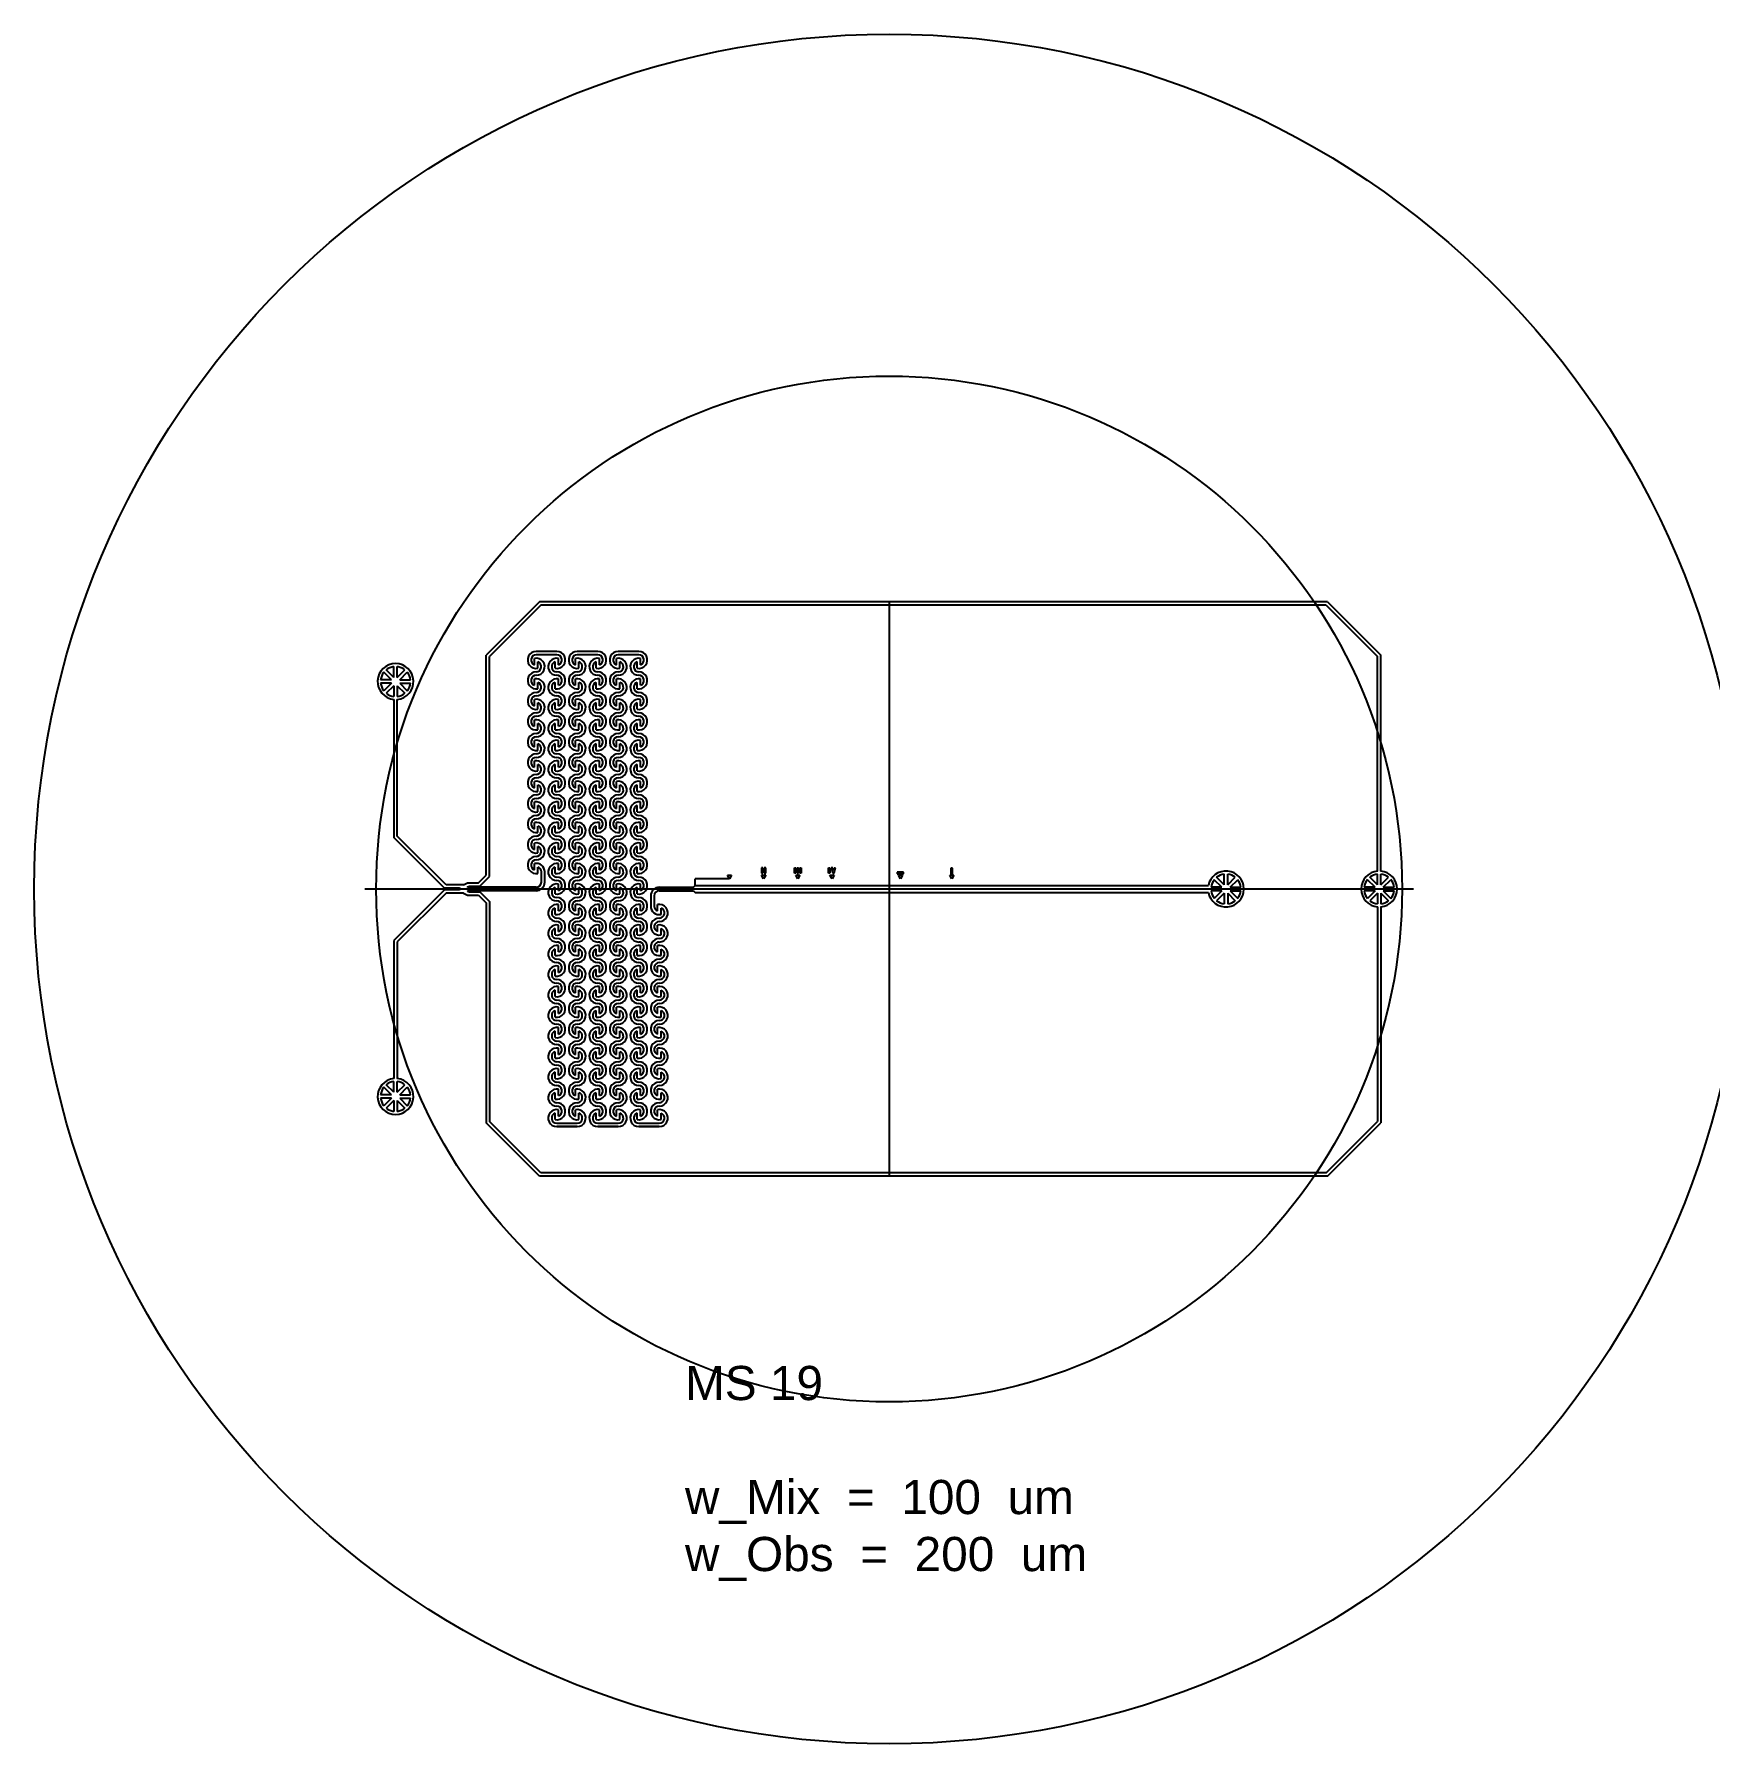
# Model space of a CAD drawing. Header units: millimetres. Extents: x 40661 to 310350, y 5158 to 133158.
# Drawn here: x 40661 to 89661, y 31821 to 81821 of the extents above; entities that cross this region are included whole.
import ezdxf

# ---------------------------------------------------------------- set-up
doc = ezdxf.new("R2010")
doc.units = ezdxf.units.MM
doc.layers.add('Clear', color=150, linetype='Continuous')
doc.layers.add('Mask', color=10, linetype='Continuous')
doc.styles.get("Standard").update_dxf_attribs({"font": 'arial.ttf'})

msp = doc.modelspace()

# ---------------------------------------------------------------- linework, layer by layer
for p, q in [((65661, 65221), (65661, 48421)), ((59991, 56921), (59991, 57121)), ((60991, 57121), (59991, 57121)), ((80991, 56821), (50330, 56821))]:
    msp.add_line(p, q)
for radius in [25000, 15000]:
    msp.add_circle((65661, 56821), radius)
at = {"layer": 'Clear'}
for p, q in [((55433, 65221), (53874, 63663)), ((55474, 65121), (53974, 63621)), ((78483, 65221), (55433, 65221)), ((78441, 65121), (55474, 65121)), ((78441, 65121), (79941, 63621)), ((78483, 65221), (80041, 63663)), ((53874, 57225), (53874, 63663)), ((53974, 57184), (53974, 63621)), ((55291, 63380), (55291, 63566)), ((55291, 63380), (55291, 63566)), ((55941, 63771), (55341, 63771)), ((55941, 63671), (55341, 63671)), ((55991, 63380), (55991, 63566)), ((55991, 63380), (55991, 63566)), ((56491, 63380), (56491, 63566)), ((56491, 63380), (56491, 63566)), ((57141, 63771), (56541, 63771)), ((57141, 63671), (56541, 63671)), ((57191, 63380), (57191, 63566)), ((57191, 63380), (57191, 63566)), ((57691, 63380), (57691, 63566)), ((57691, 63380), (57691, 63566)), ((58341, 63771), (57741, 63771)), ((58341, 63671), (57741, 63671)), ((58391, 63380), (58391, 63566)), ((58391, 63380), (58391, 63566)), ((79941, 57344), (79941, 63621)), ((80041, 57344), (80041, 63663)), ((55391, 63276), (55391, 63463)), ((55391, 63276), (55391, 63463)), ((55891, 63276), (55891, 63463)), ((55891, 63276), (55891, 63463)), ((56591, 63276), (56591, 63463)), ((56591, 63276), (56591, 63463)), ((57091, 63276), (57091, 63463)), ((57091, 63276), (57091, 63463)), ((57791, 63276), (57791, 63463)), ((57791, 63276), (57791, 63463)), ((58291, 63276), (58291, 63463)), ((58291, 63276), (58291, 63463)), ((55291, 62780), (55291, 62966)), ((55291, 62780), (55291, 62966)), ((55391, 62676), (55391, 62863)), ((55391, 62676), (55391, 62863)), ((55891, 62676), (55891, 62863)), ((55891, 62676), (55891, 62863)), ((55991, 62780), (55991, 62966)), ((55991, 62780), (55991, 62966)), ((56491, 62780), (56491, 62966)), ((56491, 62780), (56491, 62966)), ((56591, 62676), (56591, 62863)), ((56591, 62676), (56591, 62863)), ((57091, 62676), (57091, 62863)), ((57091, 62676), (57091, 62863)), ((57191, 62780), (57191, 62966)), ((57191, 62780), (57191, 62966)), ((57691, 62780), (57691, 62966)), ((57691, 62780), (57691, 62966)), ((57791, 62676), (57791, 62863)), ((57791, 62676), (57791, 62863)), ((58291, 62676), (58291, 62863)), ((58291, 62676), (58291, 62863)), ((58391, 62780), (58391, 62966)), ((58391, 62780), (58391, 62966)), ((51178, 62365), (51178, 58324)), ((51278, 58365), (51278, 62365)), ((55291, 62180), (55291, 62366)), ((55291, 62180), (55291, 62366)), ((55391, 62076), (55391, 62263)), ((55391, 62076), (55391, 62263)), ((55891, 62076), (55891, 62263)), ((55891, 62076), (55891, 62263)), ((55991, 62180), (55991, 62366)), ((55991, 62180), (55991, 62366)), ((56491, 62180), (56491, 62366)), ((56491, 62180), (56491, 62366)), ((56591, 62076), (56591, 62263)), ((56591, 62076), (56591, 62263)), ((57091, 62076), (57091, 62263)), ((57091, 62076), (57091, 62263)), ((57191, 62180), (57191, 62366)), ((57191, 62180), (57191, 62366)), ((57691, 62180), (57691, 62366)), ((57691, 62180), (57691, 62366)), ((57791, 62076), (57791, 62263)), ((57791, 62076), (57791, 62263)), ((58291, 62076), (58291, 62263)), ((58291, 62076), (58291, 62263)), ((58391, 62180), (58391, 62366)), ((58391, 62180), (58391, 62366)), ((55291, 61580), (55291, 61766)), ((55291, 61580), (55291, 61766)), ((55391, 61476), (55391, 61663)), ((55391, 61476), (55391, 61663)), ((55891, 61476), (55891, 61663)), ((55891, 61476), (55891, 61663)), ((55991, 61580), (55991, 61766)), ((55991, 61580), (55991, 61766)), ((56491, 61580), (56491, 61766)), ((56491, 61580), (56491, 61766)), ((56591, 61476), (56591, 61663)), ((56591, 61476), (56591, 61663)), ((57091, 61476), (57091, 61663)), ((57091, 61476), (57091, 61663)), ((57191, 61580), (57191, 61766)), ((57191, 61580), (57191, 61766)), ((57691, 61580), (57691, 61766)), ((57691, 61580), (57691, 61766)), ((57791, 61476), (57791, 61663)), ((57791, 61476), (57791, 61663)), ((58291, 61476), (58291, 61663)), ((58291, 61476), (58291, 61663)), ((58391, 61580), (58391, 61766)), ((58391, 61580), (58391, 61766)), ((55291, 60980), (55291, 61166)), ((55291, 60980), (55291, 61166)), ((55391, 60876), (55391, 61063)), ((55391, 60876), (55391, 61063)), ((55891, 60876), (55891, 61063)), ((55891, 60876), (55891, 61063)), ((55991, 60980), (55991, 61166)), ((55991, 60980), (55991, 61166)), ((56491, 60980), (56491, 61166)), ((56491, 60980), (56491, 61166)), ((56591, 60876), (56591, 61063)), ((56591, 60876), (56591, 61063)), ((57091, 60876), (57091, 61063)), ((57091, 60876), (57091, 61063)), ((57191, 60980), (57191, 61166)), ((57191, 60980), (57191, 61166)), ((57691, 60980), (57691, 61166)), ((57691, 60980), (57691, 61166)), ((57791, 60876), (57791, 61063)), ((57791, 60876), (57791, 61063)), ((58291, 60876), (58291, 61063)), ((58291, 60876), (58291, 61063)), ((58391, 60980), (58391, 61166)), ((58391, 60980), (58391, 61166)), ((55291, 60380), (55291, 60566)), ((55291, 60380), (55291, 60566)), ((55991, 60380), (55991, 60566)), ((55991, 60380), (55991, 60566)), ((56491, 60380), (56491, 60566)), ((56491, 60380), (56491, 60566)), ((57191, 60380), (57191, 60566)), ((57191, 60380), (57191, 60566)), ((57691, 60380), (57691, 60566)), ((57691, 60380), (57691, 60566)), ((58391, 60380), (58391, 60566)), ((58391, 60380), (58391, 60566)), ((55391, 60276), (55391, 60463)), ((55391, 60276), (55391, 60463)), ((55891, 60276), (55891, 60463)), ((55891, 60276), (55891, 60463)), ((56591, 60276), (56591, 60463)), ((56591, 60276), (56591, 60463)), ((57091, 60276), (57091, 60463)), ((57091, 60276), (57091, 60463)), ((57791, 60276), (57791, 60463)), ((57791, 60276), (57791, 60463)), ((58291, 60276), (58291, 60463)), ((58291, 60276), (58291, 60463)), ((55291, 59780), (55291, 59966)), ((55291, 59780), (55291, 59966)), ((55391, 59676), (55391, 59863)), ((55391, 59676), (55391, 59863)), ((55891, 59676), (55891, 59863)), ((55891, 59676), (55891, 59863)), ((55991, 59780), (55991, 59966)), ((55991, 59780), (55991, 59966)), ((56491, 59780), (56491, 59966)), ((56491, 59780), (56491, 59966)), ((56591, 59676), (56591, 59863)), ((56591, 59676), (56591, 59863)), ((57091, 59676), (57091, 59863)), ((57091, 59676), (57091, 59863)), ((57191, 59780), (57191, 59966)), ((57191, 59780), (57191, 59966)), ((57691, 59780), (57691, 59966)), ((57691, 59780), (57691, 59966)), ((57791, 59676), (57791, 59863)), ((57791, 59676), (57791, 59863)), ((58291, 59676), (58291, 59863)), ((58291, 59676), (58291, 59863)), ((58391, 59780), (58391, 59966)), ((58391, 59780), (58391, 59966)), ((55291, 59180), (55291, 59366)), ((55291, 59180), (55291, 59366)), ((55391, 59076), (55391, 59263)), ((55391, 59076), (55391, 59263)), ((55891, 59076), (55891, 59263)), ((55891, 59076), (55891, 59263)), ((55991, 59180), (55991, 59366)), ((55991, 59180), (55991, 59366)), ((56491, 59180), (56491, 59366)), ((56491, 59180), (56491, 59366)), ((56591, 59076), (56591, 59263)), ((56591, 59076), (56591, 59263)), ((57091, 59076), (57091, 59263)), ((57091, 59076), (57091, 59263)), ((57191, 59180), (57191, 59366)), ((57191, 59180), (57191, 59366)), ((57691, 59180), (57691, 59366)), ((57691, 59180), (57691, 59366)), ((57791, 59076), (57791, 59263)), ((57791, 59076), (57791, 59263)), ((58291, 59076), (58291, 59263)), ((58291, 59076), (58291, 59263)), ((58391, 59180), (58391, 59366)), ((58391, 59180), (58391, 59366)), ((55291, 58580), (55291, 58766)), ((55291, 58580), (55291, 58766)), ((55391, 58476), (55391, 58663)), ((55391, 58476), (55391, 58663)), ((55891, 58476), (55891, 58663)), ((55891, 58476), (55891, 58663)), ((55991, 58580), (55991, 58766)), ((55991, 58580), (55991, 58766)), ((56491, 58580), (56491, 58766)), ((56491, 58580), (56491, 58766)), ((56591, 58476), (56591, 58663)), ((56591, 58476), (56591, 58663)), ((57091, 58476), (57091, 58663)), ((57091, 58476), (57091, 58663)), ((57191, 58580), (57191, 58766)), ((57191, 58580), (57191, 58766)), ((57691, 58580), (57691, 58766)), ((57691, 58580), (57691, 58766)), ((57791, 58476), (57791, 58663)), ((57791, 58476), (57791, 58663)), ((58291, 58476), (58291, 58663)), ((58291, 58476), (58291, 58663)), ((58391, 58580), (58391, 58766)), ((58391, 58580), (58391, 58766)), ((52661, 56841), (51178, 58324)), ((52703, 56941), (51278, 58365)), ((55291, 57980), (55291, 58166)), ((55291, 57980), (55291, 58166)), ((55391, 57876), (55391, 58063)), ((55391, 57876), (55391, 58063)), ((55891, 57876), (55891, 58063)), ((55891, 57876), (55891, 58063)), ((55991, 57980), (55991, 58166)), ((55991, 57980), (55991, 58166)), ((56491, 57980), (56491, 58166)), ((56491, 57980), (56491, 58166)), ((56591, 57876), (56591, 58063)), ((56591, 57876), (56591, 58063)), ((57091, 57876), (57091, 58063)), ((57091, 57876), (57091, 58063)), ((57191, 57980), (57191, 58166)), ((57191, 57980), (57191, 58166)), ((57691, 57980), (57691, 58166)), ((57691, 57980), (57691, 58166)), ((57791, 57876), (57791, 58063)), ((57791, 57876), (57791, 58063)), ((58291, 57876), (58291, 58063)), ((58291, 57876), (58291, 58063)), ((58391, 57980), (58391, 58166)), ((58391, 57980), (58391, 58166)), ((55291, 57380), (55291, 57566)), ((55291, 57380), (55291, 57566)), ((55991, 57380), (55991, 57566)), ((55991, 57380), (55991, 57566)), ((56491, 57380), (56491, 57566)), ((56491, 57380), (56491, 57566)), ((57191, 57380), (57191, 57566)), ((57191, 57380), (57191, 57566)), ((57691, 57380), (57691, 57566)), ((57691, 57380), (57691, 57566)), ((58391, 57380), (58391, 57566)), ((58391, 57380), (58391, 57566)), ((53211, 56941), (53331, 57001)), ((53331, 57001), (53650, 57001)), ((53650, 57001), (53874, 57225)), ((53691, 56901), (53974, 57184)), ((55391, 57276), (55391, 57463)), ((55391, 57276), (55391, 57463)), ((55491, 57021), (55491, 57321)), ((55591, 57021), (55591, 57321)), ((55891, 57276), (55891, 57463)), ((55891, 57276), (55891, 57463)), ((56591, 57276), (56591, 57463)), ((56591, 57276), (56591, 57463)), ((57091, 57276), (57091, 57463)), ((57091, 57276), (57091, 57463)), ((57791, 57276), (57791, 57463)), ((57791, 57276), (57791, 57463)), ((58291, 57276), (58291, 57463)), ((58291, 57276), (58291, 57463)), ((60991, 57121), (60931, 57225)), ((60931, 57225), (61051, 57225)), ((61051, 57225), (60991, 57121)), ((61971, 57437), (61931, 57437)), ((61931, 57437), (61931, 57287)), ((61931, 57287), (61971, 57287)), ((61991, 57121), (61931, 57225)), ((61931, 57225), (62051, 57225)), ((61971, 57287), (61971, 57437)), ((62051, 57225), (61991, 57121)), ((62051, 57437), (62011, 57437)), ((62011, 57437), (62011, 57287)), ((62011, 57287), (62051, 57287)), ((62051, 57287), (62051, 57437)), ((62891, 57287), (62891, 57437)), ((62891, 57437), (62931, 57437)), ((62931, 57287), (62891, 57287)), ((62931, 57437), (62931, 57287)), ((62991, 57121), (62931, 57225)), ((62931, 57225), (63051, 57225)), ((62971, 57287), (62971, 57437)), ((62971, 57437), (63011, 57437)), ((62971, 57287), (63011, 57287)), ((63051, 57225), (62991, 57121)), ((63011, 57437), (63011, 57287)), ((63051, 57287), (63051, 57437)), ((63051, 57437), (63091, 57437)), ((63091, 57287), (63051, 57287)), ((63091, 57437), (63091, 57287)), ((63891, 57287), (63891, 57437)), ((63891, 57437), (63931, 57437)), ((63931, 57287), (63891, 57287)), ((63931, 57437), (63931, 57287)), ((63991, 57121), (63931, 57225)), ((63931, 57225), (64051, 57225)), ((64013, 57437), (63971, 57437)), ((63971, 57437), (64011, 57287)), ((64051, 57225), (63991, 57121)), ((64011, 57287), (64051, 57287)), ((64013, 57437), (64031, 57367)), ((64031, 57367), (64050, 57437)), ((64050, 57437), (64091, 57437)), ((64051, 57287), (64091, 57437)), ((66081, 57317), (65901, 57317)), ((65901, 57317), (65901, 57267)), ((65901, 57267), (66081, 57267)), ((65991, 57121), (65931, 57225)), ((65931, 57225), (66051, 57225)), ((66051, 57225), (65991, 57121)), ((66081, 57267), (66081, 57317)), ((67494, 57121), (67434, 57225)), ((67434, 57225), (67554, 57225)), ((67519, 57430), (67469, 57430)), ((67469, 57430), (67469, 57250)), ((67469, 57250), (67519, 57250)), ((67554, 57225), (67494, 57121)), ((67519, 57250), (67519, 57430)), ((52661, 56801), (51178, 55318)), ((52703, 56701), (51278, 55277)), ((53091, 56841), (52661, 56841)), ((53091, 56801), (52661, 56801)), ((53211, 56941), (52703, 56941)), ((53211, 56701), (52703, 56701)), ((53151, 56821), (53091, 56841)), ((53151, 56821), (53091, 56801)), ((53151, 56821), (53151, 56821)), ((53211, 56701), (53331, 56641)), ((53331, 56881), (53391, 56901)), ((53331, 56871), (53331, 56881)), ((55341, 56871), (53331, 56871)), ((53331, 56771), (53331, 56761)), ((55341, 56771), (53331, 56771)), ((53331, 56761), (53391, 56741)), ((53331, 56641), (53650, 56641)), ((53391, 56901), (53691, 56901)), ((53391, 56741), (53691, 56741)), ((53650, 56641), (53874, 56417)), ((53691, 56741), (53974, 56458)), ((55891, 56676), (55891, 56863)), ((55891, 56676), (55891, 56863)), ((55991, 56780), (55991, 56966)), ((55991, 56780), (55991, 56966)), ((56491, 56780), (56491, 56966)), ((56491, 56780), (56491, 56966)), ((56591, 56676), (56591, 56863)), ((56591, 56676), (56591, 56863)), ((57091, 56676), (57091, 56863)), ((57091, 56676), (57091, 56863)), ((57191, 56780), (57191, 56966)), ((57191, 56780), (57191, 56966)), ((57691, 56780), (57691, 56966)), ((57691, 56780), (57691, 56966)), ((57791, 56676), (57791, 56863)), ((57791, 56676), (57791, 56863)), ((58291, 56676), (58291, 56863)), ((58291, 56676), (58291, 56863)), ((58391, 56780), (58391, 56966)), ((58391, 56780), (58391, 56966)), ((58691, 56621), (58691, 56321)), ((58791, 56621), (58791, 56321)), ((58941, 56871), (59941, 56871)), ((58941, 56771), (59941, 56771)), ((59941, 56871), (59991, 56921)), ((59941, 56771), (59991, 56721)), ((59991, 56921), (74996, 56921)), ((59991, 56721), (74996, 56721)), ((53874, 56417), (53874, 49980)), ((53974, 56458), (53974, 50021)), ((55891, 56076), (55891, 56263)), ((55891, 56076), (55891, 56263)), ((55991, 56180), (55991, 56366)), ((55991, 56180), (55991, 56366)), ((56491, 56180), (56491, 56366)), ((56491, 56180), (56491, 56366)), ((56591, 56076), (56591, 56263)), ((56591, 56076), (56591, 56263)), ((57091, 56076), (57091, 56263)), ((57091, 56076), (57091, 56263)), ((57191, 56180), (57191, 56366)), ((57191, 56180), (57191, 56366)), ((57691, 56180), (57691, 56366)), ((57691, 56180), (57691, 56366)), ((57791, 56076), (57791, 56263)), ((57791, 56076), (57791, 56263)), ((58291, 56076), (58291, 56263)), ((58291, 56076), (58291, 56263)), ((58391, 56180), (58391, 56366)), ((58391, 56180), (58391, 56366)), ((58891, 56180), (58891, 56366)), ((58891, 56180), (58891, 56366)), ((58991, 56076), (58991, 56263)), ((58991, 56076), (58991, 56263)), ((79941, 56298), (79941, 50021)), ((80041, 56298), (80041, 49980)), ((55891, 55476), (55891, 55663)), ((55891, 55476), (55891, 55663)), ((55991, 55580), (55991, 55766)), ((55991, 55580), (55991, 55766)), ((56491, 55580), (56491, 55766)), ((56491, 55580), (56491, 55766)), ((56591, 55476), (56591, 55663)), ((56591, 55476), (56591, 55663)), ((57091, 55476), (57091, 55663)), ((57091, 55476), (57091, 55663)), ((57191, 55580), (57191, 55766)), ((57191, 55580), (57191, 55766)), ((57691, 55580), (57691, 55766)), ((57691, 55580), (57691, 55766)), ((57791, 55476), (57791, 55663)), ((57791, 55476), (57791, 55663)), ((58291, 55476), (58291, 55663)), ((58291, 55476), (58291, 55663)), ((58391, 55580), (58391, 55766)), ((58391, 55580), (58391, 55766)), ((58891, 55580), (58891, 55766)), ((58891, 55580), (58891, 55766)), ((58991, 55476), (58991, 55663)), ((58991, 55476), (58991, 55663)), ((51178, 55318), (51178, 51277)), ((51278, 55277), (51278, 51277)), ((55891, 54876), (55891, 55063)), ((55891, 54876), (55891, 55063)), ((55991, 54980), (55991, 55166)), ((55991, 54980), (55991, 55166)), ((56491, 54980), (56491, 55166)), ((56491, 54980), (56491, 55166)), ((56591, 54876), (56591, 55063)), ((56591, 54876), (56591, 55063)), ((57091, 54876), (57091, 55063)), ((57091, 54876), (57091, 55063)), ((57191, 54980), (57191, 55166)), ((57191, 54980), (57191, 55166)), ((57691, 54980), (57691, 55166)), ((57691, 54980), (57691, 55166)), ((57791, 54876), (57791, 55063)), ((57791, 54876), (57791, 55063)), ((58291, 54876), (58291, 55063)), ((58291, 54876), (58291, 55063)), ((58391, 54980), (58391, 55166)), ((58391, 54980), (58391, 55166)), ((58891, 54980), (58891, 55166)), ((58891, 54980), (58891, 55166)), ((58991, 54876), (58991, 55063)), ((58991, 54876), (58991, 55063)), ((55991, 54380), (55991, 54566)), ((55991, 54380), (55991, 54566)), ((56491, 54380), (56491, 54566)), ((56491, 54380), (56491, 54566)), ((57191, 54380), (57191, 54566)), ((57191, 54380), (57191, 54566)), ((57691, 54380), (57691, 54566)), ((57691, 54380), (57691, 54566)), ((58391, 54380), (58391, 54566)), ((58391, 54380), (58391, 54566)), ((58891, 54380), (58891, 54566)), ((58891, 54380), (58891, 54566)), ((55891, 54276), (55891, 54463)), ((55891, 54276), (55891, 54463)), ((56591, 54276), (56591, 54463)), ((56591, 54276), (56591, 54463)), ((57091, 54276), (57091, 54463)), ((57091, 54276), (57091, 54463)), ((57791, 54276), (57791, 54463)), ((57791, 54276), (57791, 54463)), ((58291, 54276), (58291, 54463)), ((58291, 54276), (58291, 54463)), ((58991, 54276), (58991, 54463)), ((58991, 54276), (58991, 54463)), ((55891, 53676), (55891, 53863)), ((55891, 53676), (55891, 53863)), ((55991, 53780), (55991, 53966)), ((55991, 53780), (55991, 53966)), ((56491, 53780), (56491, 53966)), ((56491, 53780), (56491, 53966)), ((56591, 53676), (56591, 53863)), ((56591, 53676), (56591, 53863)), ((57091, 53676), (57091, 53863)), ((57091, 53676), (57091, 53863)), ((57191, 53780), (57191, 53966)), ((57191, 53780), (57191, 53966)), ((57691, 53780), (57691, 53966)), ((57691, 53780), (57691, 53966)), ((57791, 53676), (57791, 53863)), ((57791, 53676), (57791, 53863)), ((58291, 53676), (58291, 53863)), ((58291, 53676), (58291, 53863)), ((58391, 53780), (58391, 53966)), ((58391, 53780), (58391, 53966)), ((58891, 53780), (58891, 53966)), ((58891, 53780), (58891, 53966)), ((58991, 53676), (58991, 53863)), ((58991, 53676), (58991, 53863)), ((55891, 53076), (55891, 53263)), ((55891, 53076), (55891, 53263)), ((55991, 53180), (55991, 53366)), ((55991, 53180), (55991, 53366)), ((56491, 53180), (56491, 53366)), ((56491, 53180), (56491, 53366)), ((56591, 53076), (56591, 53263)), ((56591, 53076), (56591, 53263)), ((57091, 53076), (57091, 53263)), ((57091, 53076), (57091, 53263)), ((57191, 53180), (57191, 53366)), ((57191, 53180), (57191, 53366)), ((57691, 53180), (57691, 53366)), ((57691, 53180), (57691, 53366)), ((57791, 53076), (57791, 53263)), ((57791, 53076), (57791, 53263)), ((58291, 53076), (58291, 53263)), ((58291, 53076), (58291, 53263)), ((58391, 53180), (58391, 53366)), ((58391, 53180), (58391, 53366)), ((58891, 53180), (58891, 53366)), ((58891, 53180), (58891, 53366)), ((58991, 53076), (58991, 53263)), ((58991, 53076), (58991, 53263)), ((55891, 52476), (55891, 52663)), ((55891, 52476), (55891, 52663)), ((55991, 52580), (55991, 52766)), ((55991, 52580), (55991, 52766)), ((56491, 52580), (56491, 52766)), ((56491, 52580), (56491, 52766)), ((56591, 52476), (56591, 52663)), ((56591, 52476), (56591, 52663)), ((57091, 52476), (57091, 52663)), ((57091, 52476), (57091, 52663)), ((57191, 52580), (57191, 52766)), ((57191, 52580), (57191, 52766)), ((57691, 52580), (57691, 52766)), ((57691, 52580), (57691, 52766)), ((57791, 52476), (57791, 52663)), ((57791, 52476), (57791, 52663)), ((58291, 52476), (58291, 52663)), ((58291, 52476), (58291, 52663)), ((58391, 52580), (58391, 52766)), ((58391, 52580), (58391, 52766)), ((58891, 52580), (58891, 52766)), ((58891, 52580), (58891, 52766)), ((58991, 52476), (58991, 52663)), ((58991, 52476), (58991, 52663)), ((55891, 51876), (55891, 52063)), ((55891, 51876), (55891, 52063)), ((55991, 51980), (55991, 52166)), ((55991, 51980), (55991, 52166)), ((56491, 51980), (56491, 52166)), ((56491, 51980), (56491, 52166)), ((56591, 51876), (56591, 52063)), ((56591, 51876), (56591, 52063)), ((57091, 51876), (57091, 52063)), ((57091, 51876), (57091, 52063)), ((57191, 51980), (57191, 52166)), ((57191, 51980), (57191, 52166)), ((57691, 51980), (57691, 52166)), ((57691, 51980), (57691, 52166)), ((57791, 51876), (57791, 52063)), ((57791, 51876), (57791, 52063)), ((58291, 51876), (58291, 52063)), ((58291, 51876), (58291, 52063)), ((58391, 51980), (58391, 52166)), ((58391, 51980), (58391, 52166)), ((58891, 51980), (58891, 52166)), ((58891, 51980), (58891, 52166)), ((58991, 51876), (58991, 52063)), ((58991, 51876), (58991, 52063)), ((55991, 51380), (55991, 51566)), ((55991, 51380), (55991, 51566)), ((56491, 51380), (56491, 51566)), ((56491, 51380), (56491, 51566)), ((57191, 51380), (57191, 51566)), ((57191, 51380), (57191, 51566)), ((57691, 51380), (57691, 51566)), ((57691, 51380), (57691, 51566)), ((58391, 51380), (58391, 51566)), ((58391, 51380), (58391, 51566)), ((58891, 51380), (58891, 51566)), ((58891, 51380), (58891, 51566)), ((55891, 51276), (55891, 51463)), ((55891, 51276), (55891, 51463)), ((56591, 51276), (56591, 51463)), ((56591, 51276), (56591, 51463)), ((57091, 51276), (57091, 51463)), ((57091, 51276), (57091, 51463)), ((57791, 51276), (57791, 51463)), ((57791, 51276), (57791, 51463)), ((58291, 51276), (58291, 51463)), ((58291, 51276), (58291, 51463)), ((58991, 51276), (58991, 51463)), ((58991, 51276), (58991, 51463)), ((55891, 50676), (55891, 50863)), ((55891, 50676), (55891, 50863)), ((55991, 50780), (55991, 50966)), ((55991, 50780), (55991, 50966)), ((56491, 50780), (56491, 50966)), ((56491, 50780), (56491, 50966)), ((56591, 50676), (56591, 50863)), ((56591, 50676), (56591, 50863)), ((57091, 50676), (57091, 50863)), ((57091, 50676), (57091, 50863)), ((57191, 50780), (57191, 50966)), ((57191, 50780), (57191, 50966)), ((57691, 50780), (57691, 50966)), ((57691, 50780), (57691, 50966)), ((57791, 50676), (57791, 50863)), ((57791, 50676), (57791, 50863)), ((58291, 50676), (58291, 50863)), ((58291, 50676), (58291, 50863)), ((58391, 50780), (58391, 50966)), ((58391, 50780), (58391, 50966)), ((58891, 50780), (58891, 50966)), ((58891, 50780), (58891, 50966)), ((58991, 50676), (58991, 50863)), ((58991, 50676), (58991, 50863)), ((55474, 48521), (53974, 50021)), ((55891, 50076), (55891, 50263)), ((55891, 50076), (55891, 50263)), ((55991, 50180), (55991, 50366)), ((55991, 50180), (55991, 50366)), ((56491, 50180), (56491, 50366)), ((56491, 50180), (56491, 50366)), ((56591, 50076), (56591, 50263)), ((56591, 50076), (56591, 50263)), ((57091, 50076), (57091, 50263)), ((57091, 50076), (57091, 50263)), ((57191, 50180), (57191, 50366)), ((57191, 50180), (57191, 50366)), ((57691, 50180), (57691, 50366)), ((57691, 50180), (57691, 50366)), ((57791, 50076), (57791, 50263)), ((57791, 50076), (57791, 50263)), ((58291, 50076), (58291, 50263)), ((58291, 50076), (58291, 50263)), ((58391, 50180), (58391, 50366)), ((58391, 50180), (58391, 50366)), ((58891, 50180), (58891, 50366)), ((58891, 50180), (58891, 50366)), ((58991, 50076), (58991, 50263)), ((58991, 50076), (58991, 50263)), ((78441, 48521), (79941, 50021)), ((55433, 48421), (53874, 49980)), ((55941, 49971), (56541, 49971)), ((55941, 49871), (56541, 49871)), ((56541, 49871), (55941, 49871)), ((57141, 49971), (57741, 49971)), ((57141, 49871), (57741, 49871)), ((57741, 49871), (57141, 49871)), ((58341, 49971), (58941, 49971)), ((58341, 49871), (58941, 49871)), ((58941, 49871), (58341, 49871)), ((78483, 48421), (80041, 49980)), ((78441, 48521), (55474, 48521)), ((78483, 48421), (55433, 48421))]:
    msp.add_line(p, q, dxfattribs=at)
for centre, radius, start, end in [((55341, 63521), 250, 90, 281.537), ((55341, 63521), 150, 90, 250.5288), ((55341, 63321), 250, 270, 101.537), ((55941, 63321), 250, 78.463, 270), ((55941, 63521), 250, 258.463, 90), ((55941, 63521), 150, 289.4712, 90), ((56541, 63521), 250, 90, 281.537), ((56541, 63521), 150, 90, 250.5288), ((56541, 63321), 250, 270, 101.537), ((57141, 63321), 250, 78.463, 270), ((57141, 63521), 250, 258.463, 90), ((57141, 63521), 150, 289.4712, 90), ((57741, 63521), 250, 90, 281.537), ((57741, 63521), 150, 90, 250.5288), ((57741, 63321), 250, 270, 101.537), ((58341, 63321), 250, 78.463, 270), ((58341, 63521), 250, 258.463, 90), ((58341, 63521), 150, 289.4712, 90), ((51228, 62888), 525, 275.465, 264.535), ((55341, 62921), 250, 90, 281.537), ((55341, 62921), 150, 90, 250.5288), ((55341, 63321), 150, 270, 70.5288), ((55941, 63321), 150, 109.4712, 270), ((55941, 62921), 250, 258.463, 90), ((55941, 62921), 150, 289.4712, 90), ((56541, 62921), 250, 90, 281.537), ((56541, 62921), 150, 90, 250.5288), ((56541, 63321), 150, 270, 70.5288), ((57141, 63321), 150, 109.4712, 270), ((57141, 62921), 250, 258.463, 90), ((57141, 62921), 150, 289.4712, 90), ((57741, 62921), 250, 90, 281.537), ((57741, 62921), 150, 90, 250.5288), ((57741, 63321), 150, 270, 70.5288), ((58341, 63321), 150, 109.4712, 270), ((58341, 62921), 250, 258.463, 90), ((58341, 62921), 150, 289.4712, 90), ((55341, 62321), 250, 90, 281.537), ((55341, 62721), 250, 270, 101.537), ((55341, 62721), 150, 270, 70.5288), ((55941, 62721), 250, 78.463, 270), ((55941, 62721), 150, 109.4712, 270), ((55941, 62321), 250, 258.463, 90), ((56541, 62321), 250, 90, 281.537), ((56541, 62721), 250, 270, 101.537), ((56541, 62721), 150, 270, 70.5288), ((57141, 62721), 250, 78.463, 270), ((57141, 62721), 150, 109.4712, 270), ((57141, 62321), 250, 258.463, 90), ((57741, 62321), 250, 90, 281.537), ((57741, 62721), 250, 270, 101.537), ((57741, 62721), 150, 270, 70.5288), ((58341, 62721), 250, 78.463, 270), ((58341, 62721), 150, 109.4712, 270), ((58341, 62321), 250, 258.463, 90), ((55341, 62321), 150, 90, 250.5288), ((55341, 62121), 250, 270, 101.537), ((55341, 62121), 150, 270, 70.5288), ((55941, 62121), 250, 78.463, 270), ((55941, 62121), 150, 109.4712, 270), ((55941, 62321), 150, 289.4712, 90), ((56541, 62321), 150, 90, 250.5288), ((56541, 62121), 250, 270, 101.537), ((56541, 62121), 150, 270, 70.5288), ((57141, 62121), 250, 78.463, 270), ((57141, 62121), 150, 109.4712, 270), ((57141, 62321), 150, 289.4712, 90), ((57741, 62321), 150, 90, 250.5288), ((57741, 62121), 250, 270, 101.537), ((57741, 62121), 150, 270, 70.5288), ((58341, 62121), 250, 78.463, 270), ((58341, 62121), 150, 109.4712, 270), ((58341, 62321), 150, 289.4712, 90), ((55341, 61721), 250, 90, 281.537), ((55341, 61721), 150, 90, 250.5288), ((55341, 61521), 250, 270, 101.537), ((55341, 61521), 150, 270, 70.5288), ((55941, 61521), 250, 78.463, 270), ((55941, 61521), 150, 109.4712, 270), ((55941, 61721), 250, 258.463, 90), ((55941, 61721), 150, 289.4712, 90), ((56541, 61721), 250, 90, 281.537), ((56541, 61721), 150, 90, 250.5288), ((56541, 61521), 250, 270, 101.537), ((56541, 61521), 150, 270, 70.5288), ((57141, 61521), 250, 78.463, 270), ((57141, 61521), 150, 109.4712, 270), ((57141, 61721), 250, 258.463, 90), ((57141, 61721), 150, 289.4712, 90), ((57741, 61721), 250, 90, 281.537), ((57741, 61721), 150, 90, 250.5288), ((57741, 61521), 250, 270, 101.537), ((57741, 61521), 150, 270, 70.5288), ((58341, 61521), 250, 78.463, 270), ((58341, 61521), 150, 109.4712, 270), ((58341, 61721), 250, 258.463, 90), ((58341, 61721), 150, 289.4712, 90), ((55341, 61121), 250, 90, 281.537), ((55341, 61121), 150, 90, 250.5288), ((55341, 60921), 250, 270, 101.537), ((55341, 60921), 150, 270, 70.5288), ((55941, 60921), 250, 78.463, 270), ((55941, 60921), 150, 109.4712, 270), ((55941, 61121), 250, 258.463, 90), ((55941, 61121), 150, 289.4712, 90), ((56541, 61121), 250, 90, 281.537), ((56541, 61121), 150, 90, 250.5288), ((56541, 60921), 250, 270, 101.537), ((56541, 60921), 150, 270, 70.5288), ((57141, 60921), 250, 78.463, 270), ((57141, 60921), 150, 109.4712, 270), ((57141, 61121), 250, 258.463, 90), ((57141, 61121), 150, 289.4712, 90), ((57741, 61121), 250, 90, 281.537), ((57741, 61121), 150, 90, 250.5288), ((57741, 60921), 250, 270, 101.537), ((57741, 60921), 150, 270, 70.5288), ((58341, 60921), 250, 78.463, 270), ((58341, 60921), 150, 109.4712, 270), ((58341, 61121), 250, 258.463, 90), ((58341, 61121), 150, 289.4712, 90), ((55341, 60521), 250, 90, 281.537), ((55341, 60521), 150, 90, 250.5288), ((55341, 60321), 250, 270, 101.537), ((55941, 60321), 250, 78.463, 270), ((55941, 60521), 250, 258.463, 90), ((55941, 60521), 150, 289.4712, 90), ((56541, 60521), 250, 90, 281.537), ((56541, 60521), 150, 90, 250.5288), ((56541, 60321), 250, 270, 101.537), ((57141, 60321), 250, 78.463, 270), ((57141, 60521), 250, 258.463, 90), ((57141, 60521), 150, 289.4712, 90), ((57741, 60521), 250, 90, 281.537), ((57741, 60521), 150, 90, 250.5288), ((57741, 60321), 250, 270, 101.537), ((58341, 60321), 250, 78.463, 270), ((58341, 60521), 250, 258.463, 90), ((58341, 60521), 150, 289.4712, 90), ((55341, 59921), 250, 90, 281.537), ((55341, 59921), 150, 90, 250.5288), ((55341, 60321), 150, 270, 70.5288), ((55941, 60321), 150, 109.4712, 270), ((55941, 59921), 250, 258.463, 90), ((55941, 59921), 150, 289.4712, 90), ((56541, 59921), 250, 90, 281.537), ((56541, 59921), 150, 90, 250.5288), ((56541, 60321), 150, 270, 70.5288), ((57141, 60321), 150, 109.4712, 270), ((57141, 59921), 250, 258.463, 90), ((57141, 59921), 150, 289.4712, 90), ((57741, 59921), 250, 90, 281.537), ((57741, 59921), 150, 90, 250.5288), ((57741, 60321), 150, 270, 70.5288), ((58341, 60321), 150, 109.4712, 270), ((58341, 59921), 250, 258.463, 90), ((58341, 59921), 150, 289.4712, 90), ((55341, 59321), 250, 90, 281.537), ((55341, 59721), 250, 270, 101.537), ((55341, 59721), 150, 270, 70.5288), ((55941, 59721), 250, 78.463, 270), ((55941, 59721), 150, 109.4712, 270), ((55941, 59321), 250, 258.463, 90), ((56541, 59321), 250, 90, 281.537), ((56541, 59721), 250, 270, 101.537), ((56541, 59721), 150, 270, 70.5288), ((57141, 59721), 250, 78.463, 270), ((57141, 59721), 150, 109.4712, 270), ((57141, 59321), 250, 258.463, 90), ((57741, 59321), 250, 90, 281.537), ((57741, 59721), 250, 270, 101.537), ((57741, 59721), 150, 270, 70.5288), ((58341, 59721), 250, 78.463, 270), ((58341, 59721), 150, 109.4712, 270), ((58341, 59321), 250, 258.463, 90), ((55341, 59321), 150, 90, 250.5288), ((55341, 59121), 250, 270, 101.537), ((55341, 59121), 150, 270, 70.5288), ((55941, 59121), 250, 78.463, 270), ((55941, 59121), 150, 109.4712, 270), ((55941, 59321), 150, 289.4712, 90), ((56541, 59321), 150, 90, 250.5288), ((56541, 59121), 250, 270, 101.537), ((56541, 59121), 150, 270, 70.5288), ((57141, 59121), 250, 78.463, 270), ((57141, 59121), 150, 109.4712, 270), ((57141, 59321), 150, 289.4712, 90), ((57741, 59321), 150, 90, 250.5288), ((57741, 59121), 250, 270, 101.537), ((57741, 59121), 150, 270, 70.5288), ((58341, 59121), 250, 78.463, 270), ((58341, 59121), 150, 109.4712, 270), ((58341, 59321), 150, 289.4712, 90), ((55341, 58721), 250, 90, 281.537), ((55341, 58721), 150, 90, 250.5288), ((55341, 58521), 250, 270, 101.537), ((55341, 58521), 150, 270, 70.5288), ((55941, 58521), 250, 78.463, 270), ((55941, 58521), 150, 109.4712, 270), ((55941, 58721), 250, 258.463, 90), ((55941, 58721), 150, 289.4712, 90), ((56541, 58721), 250, 90, 281.537), ((56541, 58721), 150, 90, 250.5288), ((56541, 58521), 250, 270, 101.537), ((56541, 58521), 150, 270, 70.5288), ((57141, 58521), 250, 78.463, 270), ((57141, 58521), 150, 109.4712, 270), ((57141, 58721), 250, 258.463, 90), ((57141, 58721), 150, 289.4712, 90), ((57741, 58721), 250, 90, 281.537), ((57741, 58721), 150, 90, 250.5288), ((57741, 58521), 250, 270, 101.537), ((57741, 58521), 150, 270, 70.5288), ((58341, 58521), 250, 78.463, 270), ((58341, 58521), 150, 109.4712, 270), ((58341, 58721), 250, 258.463, 90), ((58341, 58721), 150, 289.4712, 90), ((55341, 58121), 250, 90, 281.537), ((55341, 58121), 150, 90, 250.5288), ((55341, 57921), 250, 270, 101.537), ((55341, 57921), 150, 270, 70.5288), ((55941, 57921), 250, 78.463, 270), ((55941, 57921), 150, 109.4712, 270), ((55941, 58121), 250, 258.463, 90), ((55941, 58121), 150, 289.4712, 90), ((56541, 58121), 250, 90, 281.537), ((56541, 58121), 150, 90, 250.5288), ((56541, 57921), 250, 270, 101.537), ((56541, 57921), 150, 270, 70.5288), ((57141, 57921), 250, 78.463, 270), ((57141, 57921), 150, 109.4712, 270), ((57141, 58121), 250, 258.463, 90), ((57141, 58121), 150, 289.4712, 90), ((57741, 58121), 250, 90, 281.537), ((57741, 58121), 150, 90, 250.5288), ((57741, 57921), 250, 270, 101.537), ((57741, 57921), 150, 270, 70.5288), ((58341, 57921), 250, 78.463, 270), ((58341, 57921), 150, 109.4712, 270), ((58341, 58121), 250, 258.463, 90), ((58341, 58121), 150, 289.4712, 90), ((55341, 57521), 250, 90, 281.537), ((55341, 57521), 150, 90, 250.5288), ((55341, 57321), 250, 0, 101.537), ((55941, 57321), 250, 78.463, 270), ((55941, 57521), 250, 258.463, 90), ((55941, 57521), 150, 289.4712, 90), ((56541, 57521), 250, 90, 281.537), ((56541, 57521), 150, 90, 250.5288), ((56541, 57321), 250, 270, 101.537), ((57141, 57321), 250, 78.463, 270), ((57141, 57521), 250, 258.463, 90), ((57141, 57521), 150, 289.4712, 90), ((57741, 57521), 250, 90, 281.537), ((57741, 57521), 150, 90, 250.5288), ((57741, 57321), 250, 270, 101.537), ((58341, 57321), 250, 78.463, 270), ((58341, 57521), 250, 258.463, 90), ((58341, 57521), 150, 289.4712, 90), ((55341, 57021), 250, 270, 0), ((55341, 57021), 150, 270, 0), ((55341, 57321), 150, 0, 70.5288), ((55941, 57321), 150, 109.4712, 270), ((55941, 56921), 250, 258.463, 90), ((55941, 56921), 150, 289.4712, 90), ((56541, 56921), 250, 90, 281.537), ((56541, 56921), 150, 90, 250.5288), ((56541, 57321), 150, 270, 70.5288), ((57141, 57321), 150, 109.4712, 270), ((57141, 56921), 250, 258.463, 90), ((57141, 56921), 150, 289.4712, 90), ((57741, 56921), 250, 90, 281.537), ((57741, 56921), 150, 90, 250.5288), ((57741, 57321), 150, 270, 70.5288), ((58341, 57321), 150, 109.4712, 270), ((58341, 56921), 250, 258.463, 90), ((58341, 56921), 150, 289.4712, 90), ((75512, 56821), 525, 190.9806, 169.0194), ((79991, 56821), 525, 95.465, 264.535), ((79991, 56821), 525, 275.465, 84.535), ((55941, 56721), 250, 78.463, 270), ((55941, 56721), 150, 109.4712, 270), ((55941, 56321), 250, 258.463, 90), ((56541, 56321), 250, 90, 281.537), ((56541, 56721), 250, 270, 101.537), ((56541, 56721), 150, 270, 70.5288), ((57141, 56721), 250, 78.463, 270), ((57141, 56721), 150, 109.4712, 270), ((57141, 56321), 250, 258.463, 90), ((57741, 56321), 250, 90, 281.537), ((57741, 56721), 250, 270, 101.537), ((57741, 56721), 150, 270, 70.5288), ((58341, 56721), 250, 78.463, 270), ((58341, 56721), 150, 109.4712, 270), ((58341, 56321), 250, 258.463, 90), ((58941, 56621), 250, 90, 180), ((58941, 56621), 150, 90, 180), ((55941, 56121), 250, 78.463, 270), ((55941, 56121), 150, 109.4712, 270), ((55941, 56321), 150, 289.4712, 90), ((56541, 56321), 150, 90, 250.5288), ((56541, 56121), 250, 270, 101.537), ((56541, 56121), 150, 270, 70.5288), ((57141, 56121), 250, 78.463, 270), ((57141, 56121), 150, 109.4712, 270), ((57141, 56321), 150, 289.4712, 90), ((57741, 56321), 150, 90, 250.5288), ((57741, 56121), 250, 270, 101.537), ((57741, 56121), 150, 270, 70.5288), ((58341, 56121), 250, 78.463, 270), ((58341, 56121), 150, 109.4712, 270), ((58341, 56321), 150, 289.4712, 90), ((58941, 56321), 250, 180, 281.537), ((58941, 56321), 150, 180, 250.5288), ((58941, 56121), 250, 270, 101.537), ((58941, 56121), 150, 270, 70.5288), ((55941, 55521), 250, 78.463, 270), ((55941, 55521), 150, 109.4712, 270), ((55941, 55721), 250, 258.463, 90), ((55941, 55721), 150, 289.4712, 90), ((56541, 55721), 250, 90, 281.537), ((56541, 55721), 150, 90, 250.5288), ((56541, 55521), 250, 270, 101.537), ((56541, 55521), 150, 270, 70.5288), ((57141, 55521), 250, 78.463, 270), ((57141, 55521), 150, 109.4712, 270), ((57141, 55721), 250, 258.463, 90), ((57141, 55721), 150, 289.4712, 90), ((57741, 55721), 250, 90, 281.537), ((57741, 55721), 150, 90, 250.5288), ((57741, 55521), 250, 270, 101.537), ((57741, 55521), 150, 270, 70.5288), ((58341, 55521), 250, 78.463, 270), ((58341, 55521), 150, 109.4712, 270), ((58341, 55721), 250, 258.463, 90), ((58341, 55721), 150, 289.4712, 90), ((58941, 55721), 250, 90, 281.537), ((58941, 55721), 150, 90, 250.5288), ((58941, 55521), 250, 270, 101.537), ((58941, 55521), 150, 270, 70.5288), ((55941, 54921), 250, 78.463, 270), ((55941, 54921), 150, 109.4712, 270), ((55941, 55121), 250, 258.463, 90), ((55941, 55121), 150, 289.4712, 90), ((56541, 55121), 250, 90, 281.537), ((56541, 55121), 150, 90, 250.5288), ((56541, 54921), 250, 270, 101.537), ((56541, 54921), 150, 270, 70.5288), ((57141, 54921), 250, 78.463, 270), ((57141, 54921), 150, 109.4712, 270), ((57141, 55121), 250, 258.463, 90), ((57141, 55121), 150, 289.4712, 90), ((57741, 55121), 250, 90, 281.537), ((57741, 55121), 150, 90, 250.5288), ((57741, 54921), 250, 270, 101.537), ((57741, 54921), 150, 270, 70.5288), ((58341, 54921), 250, 78.463, 270), ((58341, 54921), 150, 109.4712, 270), ((58341, 55121), 250, 258.463, 90), ((58341, 55121), 150, 289.4712, 90), ((58941, 55121), 250, 90, 281.537), ((58941, 55121), 150, 90, 250.5288), ((58941, 54921), 250, 270, 101.537), ((58941, 54921), 150, 270, 70.5288), ((55941, 54321), 250, 78.463, 270), ((55941, 54521), 250, 258.463, 90), ((55941, 54521), 150, 289.4712, 90), ((56541, 54521), 250, 90, 281.537), ((56541, 54521), 150, 90, 250.5288), ((56541, 54321), 250, 270, 101.537), ((57141, 54321), 250, 78.463, 270), ((57141, 54521), 250, 258.463, 90), ((57141, 54521), 150, 289.4712, 90), ((57741, 54521), 250, 90, 281.537), ((57741, 54521), 150, 90, 250.5288), ((57741, 54321), 250, 270, 101.537), ((58341, 54321), 250, 78.463, 270), ((58341, 54521), 250, 258.463, 90), ((58341, 54521), 150, 289.4712, 90), ((58941, 54521), 250, 90, 281.537), ((58941, 54521), 150, 90, 250.5288), ((58941, 54321), 250, 270, 101.537), ((55941, 54321), 150, 109.4712, 270), ((55941, 53921), 250, 258.463, 90), ((55941, 53921), 150, 289.4712, 90), ((56541, 53921), 250, 90, 281.537), ((56541, 53921), 150, 90, 250.5288), ((56541, 54321), 150, 270, 70.5288), ((57141, 54321), 150, 109.4712, 270), ((57141, 53921), 250, 258.463, 90), ((57141, 53921), 150, 289.4712, 90), ((57741, 53921), 250, 90, 281.537), ((57741, 53921), 150, 90, 250.5288), ((57741, 54321), 150, 270, 70.5288), ((58341, 54321), 150, 109.4712, 270), ((58341, 53921), 250, 258.463, 90), ((58341, 53921), 150, 289.4712, 90), ((58941, 53921), 250, 90, 281.537), ((58941, 53921), 150, 90, 250.5288), ((58941, 54321), 150, 270, 70.5288), ((55941, 53721), 250, 78.463, 270), ((55941, 53721), 150, 109.4712, 270), ((55941, 53321), 250, 258.463, 90), ((56541, 53321), 250, 90, 281.537), ((56541, 53721), 250, 270, 101.537), ((56541, 53721), 150, 270, 70.5288), ((57141, 53721), 250, 78.463, 270), ((57141, 53721), 150, 109.4712, 270), ((57141, 53321), 250, 258.463, 90), ((57741, 53321), 250, 90, 281.537), ((57741, 53721), 250, 270, 101.537), ((57741, 53721), 150, 270, 70.5288), ((58341, 53721), 250, 78.463, 270), ((58341, 53721), 150, 109.4712, 270), ((58341, 53321), 250, 258.463, 90), ((58941, 53321), 250, 90, 281.537), ((58941, 53721), 250, 270, 101.537), ((58941, 53721), 150, 270, 70.5288), ((55941, 53121), 250, 78.463, 270), ((55941, 53121), 150, 109.4712, 270), ((55941, 53321), 150, 289.4712, 90), ((56541, 53321), 150, 90, 250.5288), ((56541, 53121), 250, 270, 101.537), ((56541, 53121), 150, 270, 70.5288), ((57141, 53121), 250, 78.463, 270), ((57141, 53121), 150, 109.4712, 270), ((57141, 53321), 150, 289.4712, 90), ((57741, 53321), 150, 90, 250.5288), ((57741, 53121), 250, 270, 101.537), ((57741, 53121), 150, 270, 70.5288), ((58341, 53121), 250, 78.463, 270), ((58341, 53121), 150, 109.4712, 270), ((58341, 53321), 150, 289.4712, 90), ((58941, 53321), 150, 90, 250.5288), ((58941, 53121), 250, 270, 101.537), ((58941, 53121), 150, 270, 70.5288), ((55941, 52521), 250, 78.463, 270), ((55941, 52521), 150, 109.4712, 270), ((55941, 52721), 250, 258.463, 90), ((55941, 52721), 150, 289.4712, 90), ((56541, 52721), 250, 90, 281.537), ((56541, 52721), 150, 90, 250.5288), ((56541, 52521), 250, 270, 101.537), ((56541, 52521), 150, 270, 70.5288), ((57141, 52521), 250, 78.463, 270), ((57141, 52521), 150, 109.4712, 270), ((57141, 52721), 250, 258.463, 90), ((57141, 52721), 150, 289.4712, 90), ((57741, 52721), 250, 90, 281.537), ((57741, 52721), 150, 90, 250.5288), ((57741, 52521), 250, 270, 101.537), ((57741, 52521), 150, 270, 70.5288), ((58341, 52521), 250, 78.463, 270), ((58341, 52521), 150, 109.4712, 270), ((58341, 52721), 250, 258.463, 90), ((58341, 52721), 150, 289.4712, 90), ((58941, 52721), 250, 90, 281.537), ((58941, 52721), 150, 90, 250.5288), ((58941, 52521), 250, 270, 101.537), ((58941, 52521), 150, 270, 70.5288), ((55941, 51921), 250, 78.463, 270), ((55941, 51921), 150, 109.4712, 270), ((55941, 52121), 250, 258.463, 90), ((55941, 52121), 150, 289.4712, 90), ((56541, 52121), 250, 90, 281.537), ((56541, 52121), 150, 90, 250.5288), ((56541, 51921), 250, 270, 101.537), ((56541, 51921), 150, 270, 70.5288), ((57141, 51921), 250, 78.463, 270), ((57141, 51921), 150, 109.4712, 270), ((57141, 52121), 250, 258.463, 90), ((57141, 52121), 150, 289.4712, 90), ((57741, 52121), 250, 90, 281.537), ((57741, 52121), 150, 90, 250.5288), ((57741, 51921), 250, 270, 101.537), ((57741, 51921), 150, 270, 70.5288), ((58341, 51921), 250, 78.463, 270), ((58341, 51921), 150, 109.4712, 270), ((58341, 52121), 250, 258.463, 90), ((58341, 52121), 150, 289.4712, 90), ((58941, 52121), 250, 90, 281.537), ((58941, 52121), 150, 90, 250.5288), ((58941, 51921), 250, 270, 101.537), ((58941, 51921), 150, 270, 70.5288), ((55941, 51321), 250, 78.463, 270), ((55941, 51521), 250, 258.463, 90), ((55941, 51521), 150, 289.4712, 90), ((56541, 51521), 250, 90, 281.537), ((56541, 51521), 150, 90, 250.5288), ((56541, 51321), 250, 270, 101.537), ((57141, 51321), 250, 78.463, 270), ((57141, 51521), 250, 258.463, 90), ((57141, 51521), 150, 289.4712, 90), ((57741, 51521), 250, 90, 281.537), ((57741, 51521), 150, 90, 250.5288), ((57741, 51321), 250, 270, 101.537), ((58341, 51321), 250, 78.463, 270), ((58341, 51521), 250, 258.463, 90), ((58341, 51521), 150, 289.4712, 90), ((58941, 51521), 250, 90, 281.537), ((58941, 51521), 150, 90, 250.5288), ((58941, 51321), 250, 270, 101.537), ((51228, 50754), 525, 95.465, 84.535), ((55941, 51321), 150, 109.4712, 270), ((55941, 50921), 250, 258.463, 90), ((55941, 50921), 150, 289.4712, 90), ((56541, 50921), 250, 90, 281.537), ((56541, 50921), 150, 90, 250.5288), ((56541, 51321), 150, 270, 70.5288), ((57141, 51321), 150, 109.4712, 270), ((57141, 50921), 250, 258.463, 90), ((57141, 50921), 150, 289.4712, 90), ((57741, 50921), 250, 90, 281.537), ((57741, 50921), 150, 90, 250.5288), ((57741, 51321), 150, 270, 70.5288), ((58341, 51321), 150, 109.4712, 270), ((58341, 50921), 250, 258.463, 90), ((58341, 50921), 150, 289.4712, 90), ((58941, 50921), 250, 90, 281.537), ((58941, 50921), 150, 90, 250.5288), ((58941, 51321), 150, 270, 70.5288), ((55941, 50721), 250, 78.463, 270), ((55941, 50721), 150, 109.4712, 270), ((55941, 50321), 250, 258.463, 90), ((56541, 50321), 250, 90, 281.537), ((56541, 50721), 250, 270, 101.537), ((56541, 50721), 150, 270, 70.5288), ((57141, 50721), 250, 78.463, 270), ((57141, 50721), 150, 109.4712, 270), ((57141, 50321), 250, 258.463, 90), ((57741, 50321), 250, 90, 281.537), ((57741, 50721), 250, 270, 101.537), ((57741, 50721), 150, 270, 70.5288), ((58341, 50721), 250, 78.463, 270), ((58341, 50721), 150, 109.4712, 270), ((58341, 50321), 250, 258.463, 90), ((58941, 50321), 250, 90, 281.537), ((58941, 50721), 250, 270, 101.537), ((58941, 50721), 150, 270, 70.5288), ((55941, 50121), 250, 78.463, 270), ((55941, 50121), 150, 109.4712, 270), ((55941, 50321), 150, 289.4712, 90), ((56541, 50321), 150, 90, 250.5288), ((56541, 50121), 250, 270, 101.537), ((56541, 50121), 150, 270, 70.5288), ((57141, 50121), 250, 78.463, 270), ((57141, 50121), 150, 109.4712, 270), ((57141, 50321), 150, 289.4712, 90), ((57741, 50321), 150, 90, 250.5288), ((57741, 50121), 250, 270, 101.537), ((57741, 50121), 150, 270, 70.5288), ((58341, 50121), 250, 78.463, 270), ((58341, 50121), 150, 109.4712, 270), ((58341, 50321), 150, 289.4712, 90), ((58941, 50321), 150, 90, 250.5288), ((58941, 50121), 250, 270, 101.537), ((58941, 50121), 150, 270, 70.5288)]:
    msp.add_arc(centre, radius, start, end, dxfattribs=at)
at = {"layer": 'Mask'}
for p, q in [((51108, 62938), (50885, 63161)), ((51179, 63008), (50955, 63232)), ((51179, 63008), (51179, 63324)), ((51278, 63008), (51278, 63324)), ((51278, 63008), (51502, 63232)), ((51349, 62938), (51572, 63161)), ((51108, 62938), (50792, 62938)), ((51108, 62838), (50792, 62838)), ((51108, 62838), (50885, 62615)), ((51179, 62767), (50955, 62544)), ((51179, 62767), (51179, 62452)), ((51278, 62767), (51502, 62544)), ((51278, 62767), (51278, 62452)), ((51349, 62938), (51665, 62938)), ((51349, 62838), (51572, 62615)), ((51349, 62838), (51665, 62838)), ((75391, 56871), (75168, 57094)), ((75462, 56942), (75238, 57165)), ((75462, 56942), (75462, 57258)), ((75562, 56942), (75562, 57258)), ((75562, 56942), (75785, 57165)), ((75632, 56871), (75855, 57094)), ((79871, 56871), (79647, 57094)), ((79941, 56942), (79718, 57165)), ((79941, 56942), (79941, 57258)), ((80041, 56942), (80041, 57258)), ((80041, 56942), (80265, 57165)), ((80112, 56871), (80335, 57094)), ((75391, 56871), (75075, 56871)), ((75391, 56771), (75075, 56771)), ((75391, 56771), (75168, 56548)), ((75462, 56701), (75238, 56477)), ((75462, 56701), (75462, 56385)), ((75562, 56701), (75785, 56477)), ((75562, 56701), (75562, 56385)), ((75632, 56871), (75948, 56871)), ((75632, 56771), (75855, 56548)), ((75632, 56771), (75948, 56771)), ((79871, 56871), (79555, 56871)), ((79871, 56771), (79555, 56771)), ((79871, 56771), (79647, 56548)), ((79941, 56701), (79718, 56477)), ((79941, 56701), (79941, 56385)), ((80041, 56701), (80265, 56477)), ((80041, 56701), (80041, 56385)), ((80112, 56871), (80428, 56871)), ((80112, 56771), (80335, 56548)), ((80112, 56771), (80428, 56771)), ((51108, 50804), (50885, 51028)), ((51179, 50875), (50955, 51098)), ((51179, 50875), (51179, 51191)), ((51278, 50875), (51278, 51191)), ((51278, 50875), (51502, 51098)), ((51349, 50804), (51572, 51028)), ((51108, 50804), (50792, 50804)), ((51108, 50704), (50792, 50704)), ((51108, 50704), (50885, 50481)), ((51179, 50634), (50955, 50410)), ((51179, 50634), (51179, 50318)), ((51278, 50634), (51502, 50410)), ((51278, 50634), (51278, 50318)), ((51349, 50804), (51665, 50804)), ((51349, 50704), (51572, 50481)), ((51349, 50704), (51665, 50704))]:
    msp.add_line(p, q, dxfattribs=at)
for centre, start, end in [((51228, 62888), 141.5242, 173.4758), ((51228, 62888), 96.5242, 128.4758), ((51228, 62888), 51.5242, 83.4758), ((51228, 62888), 6.5242, 38.4758), ((51228, 62888), 186.5242, 218.4758), ((51228, 62888), 231.5242, 263.4758), ((51228, 62888), 276.5242, 308.4758), ((51228, 62888), 321.5242, 353.4758), ((75512, 56821), 141.5242, 173.4758), ((75512, 56821), 96.5242, 128.4758), ((75512, 56821), 51.5242, 83.4758), ((75512, 56821), 6.5242, 38.4758), ((79991, 56821), 141.5242, 173.4758), ((79991, 56821), 96.5242, 128.4758), ((79991, 56821), 51.5242, 83.4758), ((79991, 56821), 6.5242, 38.4758), ((75512, 56821), 186.5242, 218.4758), ((75512, 56821), 321.5242, 353.4758), ((79991, 56821), 186.5242, 218.4758), ((79991, 56821), 321.5242, 353.4758), ((75512, 56821), 231.5242, 263.4758), ((75512, 56821), 276.5242, 308.4758), ((79991, 56821), 231.5242, 263.4758), ((79991, 56821), 276.5242, 308.4758), ((51228, 50754), 141.5242, 173.4758), ((51228, 50754), 96.5242, 128.4758), ((51228, 50754), 51.5242, 83.4758), ((51228, 50754), 6.5242, 38.4758), ((51228, 50754), 186.5242, 218.4758), ((51228, 50754), 321.5242, 353.4758), ((51228, 50754), 231.5242, 263.4758), ((51228, 50754), 276.5242, 308.4758)]:
    msp.add_arc(centre, 439, start, end, dxfattribs=at)

# ---------------------------------------------------------------- texts
at = {"layer": 'Clear', "insert": (59691, 42873), "char_height": 1000, "attachment_point": 1}
msp.add_mtext_dynamic_manual_height_columns('MS 19\\P\\Pw_Mix  =  100  um\\Pw_Obs  =  200  um', width=17241.97, gutter_width=12.5, heights=[6961], dxfattribs=at)

doc.saveas('drawing.dxf')
